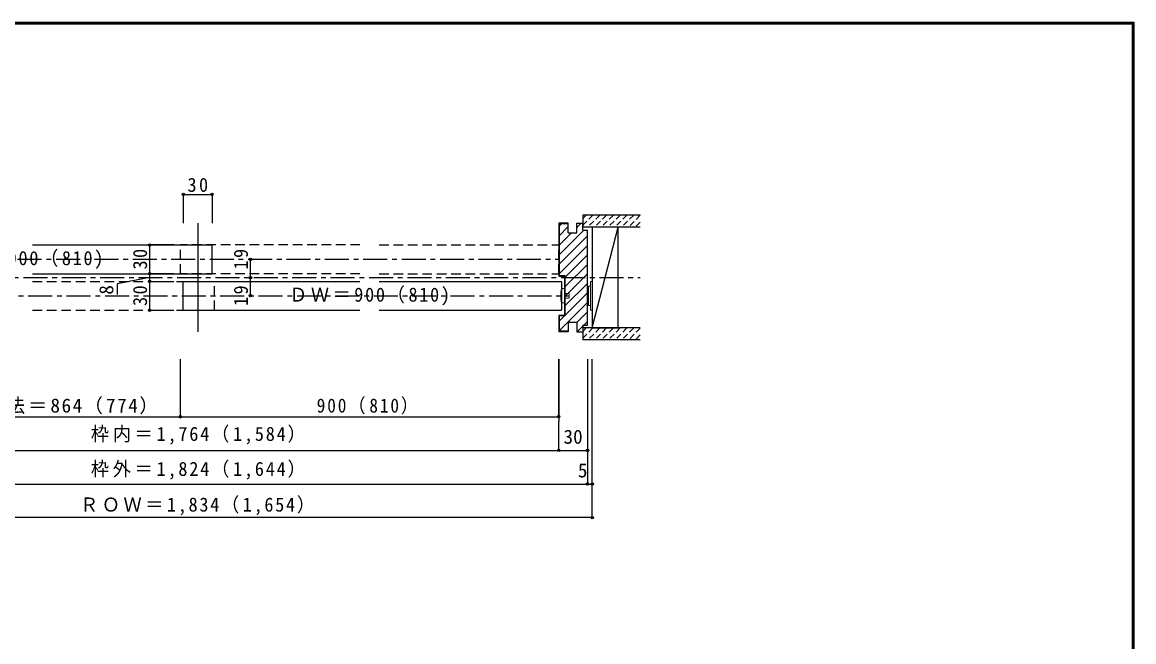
# Model space of a CAD drawing. Units: millimetres at full size, sheet at 1:5; some dimension numbers follow another scale. Extents: x -973 to 977, y -718 to 696.
# Drawn here: x -181 to 977, y 51 to 696 of the extents above; entities that cross this region are included whole.
import ezdxf
from ezdxf.enums import TextEntityAlignment as Align

# ---------------------------------------------------------------- set-up
doc = ezdxf.new("R2010")
doc.units = ezdxf.units.MM
doc.header["$LTSCALE"] = 5
doc.header["$PDMODE"] = 32
doc.header["$PDSIZE"] = 2.5
for name, pattern in [('CHAIN1', [8, 5, -1, 1, -1]), ('DASHED1', [1.8, 1.2, -0.6]), ('DASHED2', [3, 2, -1])]:
    doc.linetypes.add(name, pattern=pattern)
for name, color, linetype in [('0-1_通り芯', 4, 'CHAIN1'), ('0-2_柱', 7, 'Continuous'), ('0-3_仕上げ', 2, 'Continuous'), ('0-4_枠', 3, 'Continuous'), ('0-6_扉', 6, 'Continuous'), ('0-B_寸法', 7, 'Continuous'), ('0-C_ハッチ', 4, 'Continuous'), ('F-1_枠', 6, 'Continuous')]:
    doc.layers.add(name, color=color, linetype=linetype)
doc.layers.add('0-7_金物', color=7, linetype='Continuous', lineweight=18)
doc.styles.add('ＭＳ ゴシック', font='')
doc.styles.get('ＭＳ ゴシック').set_extended_font_data('MS Gothic')

msp = doc.modelspace()

# ---------------------------------------------------------------- linework, layer by layer
at = {"layer": '0-1_通り芯'}
for p, q in [((-385.873, 449), (377.672, 449)), ((-459.866, 430), (462.672, 430)), ((-374.866, 411), (388.697, 411))]:
    msp.add_line(p, q, dxfattribs=at)
at = {"layer": '0-2_柱'}
for p, q in [((412.672, 377.5), (439.672, 482.5)), ((412.672, 482.5), (412.672, 377.5))]:
    msp.add_line(p, q, dxfattribs=at)
msp.add_lwpolyline([(412.672, 377.5), (439.672, 377.5), (439.672, 482.5), (412.672, 482.5)], dxfattribs=at)
at = {"layer": '0-3_仕上げ'}
for p, q in [((402.672, 495), (402.672, 482.5)), ((462.672, 495), (402.672, 495)), ((462.672, 482.5), (402.672, 482.5)), ((402.672, 377.5), (402.672, 365)), ((462.672, 377.5), (402.672, 377.5)), ((462.672, 365), (402.672, 365))]:
    msp.add_line(p, q, dxfattribs=at)
at = {"layer": '0-4_枠'}
for p, q in [((377.672, 486.5), (377.672, 431.5)), ((387.672, 486.5), (377.672, 486.5)), ((387.672, 476.5), (387.672, 486.5)), ((396.672, 476.5), (396.672, 486.5)), ((396.672, 486.5), (402.672, 486.5)), ((402.672, 479.5), (402.672, 486.5)), ((378.172, 486), (378.172, 432)), ((387.672, 486), (378.172, 486)), ((387.672, 476.5), (396.672, 476.5)), ((402.672, 479.5), (407.672, 479.5)), ((407.672, 380.5), (407.672, 479.5)), ((377.672, 431.5), (383.672, 431.5)), ((378.172, 432), (384.172, 432)), ((383.672, 431.5), (383.672, 390.5)), ((384.172, 432), (384.172, 390)), ((383.672, 390.5), (377.672, 390.5)), ((377.672, 390.5), (377.672, 373.5)), ((384.172, 390), (378.172, 390)), ((378.172, 390), (378.172, 374)), ((387.672, 383.5), (396.672, 383.5)), ((387.672, 383.5), (387.672, 373.5)), ((396.672, 383.5), (396.672, 373.5)), ((387.672, 373.5), (377.672, 373.5)), ((387.672, 374), (378.172, 374)), ((396.672, 373.5), (402.672, 373.5)), ((402.672, 380.5), (407.672, 380.5)), ((402.672, 380.5), (402.672, 373.5))]:
    msp.add_line(p, q, dxfattribs=at)
at = {"layer": '0-6_扉', "color": 3}
msp.add_line((1.653, 486.5), (1.653, 373.5), dxfattribs=at)
at = {"layer": '0-6_扉'}
for p, q in [((-170.357, 464), (16.653, 464)), ((16.653, 434), (16.653, 464)), ((-170.357, 434), (16.653, 434)), ((-13.347, 396), (-13.347, 426)), ((-13.347, 426), (170.654, 426)), ((190.654, 426), (380.672, 426)), ((380.672, 426), (380.672, 396)), ((-13.347, 396), (170.654, 396)), ((190.654, 396), (380.672, 396))]:
    msp.add_line(p, q, dxfattribs=at)
at = {"layer": '0-6_扉', "color": 2, "linetype": 'DASHED2'}
for p, q in [((-16.365, 434), (-16.365, 464)), ((170.654, 464), (-16.365, 464)), ((190.654, 464), (377.672, 464)), ((377.672, 434), (377.672, 464)), ((170.654, 434), (-16.365, 434)), ((190.654, 434), (377.672, 434)), ((-170.357, 426), (19.171, 426)), ((19.171, 396), (19.171, 426)), ((-170.357, 396), (19.171, 396))]:
    msp.add_line(p, q, dxfattribs=at)
at = {"layer": '0-7_金物'}
for p, q in [((383.697, 418.5), (380.672, 418.5)), ((383.697, 403.5), (383.697, 418.5)), ((408.666, 419.941), (407.672, 419.941)), ((408.672, 420.941), (408.672, 400.941)), ((410.672, 420.941), (408.672, 420.941)), ((412.672, 425.941), (410.672, 425.941)), ((410.672, 425.941), (410.672, 395.941)), ((412.672, 425.941), (412.672, 395.941)), ((383.697, 413.5), (388.697, 413.5)), ((388.697, 408.5), (383.697, 408.5)), ((388.697, 413.5), (388.697, 408.5)), ((380.672, 403.5), (383.697, 403.5)), ((408.666, 401.941), (407.672, 401.941)), ((410.672, 400.941), (408.672, 400.941)), ((412.672, 395.941), (410.672, 395.941))]:
    msp.add_line(p, q, dxfattribs=at)
msp.add_arc((408.297, 411), 28.625, 164.81071, 195.18929, dxfattribs=at)
at = {"layer": '0-B_寸法', "color": 4}
for p, q in [((-13.365, 516.5), (16.653, 516.5)), ((-13.365, 516.5), (-13.365, 486.5)), ((16.653, 516.5), (16.653, 486.5)), ((-23.347, 464), (-48.393, 464)), ((-48.393, 464), (-48.393, 434)), ((56.653, 430), (56.653, 449)), ((-48.393, 430), (-81.849, 423.394)), ((-23.347, 434), (-48.393, 434)), ((-48.393, 434), (-23.347, 434)), ((-48.393, 434), (-48.393, 396)), ((56.653, 411), (56.653, 430)), ((-81.849, 412.351), (-81.849, 423.394)), ((-48.393, 426), (-23.347, 426)), ((-48.393, 396), (-23.347, 396)), ((-16.365, 285), (-16.365, 345)), ((-16.365, 285), (-16.365, 345)), ((377.672, 285), (377.672, 345)), ((377.69, 345), (377.69, 280)), ((407.672, 345), (407.672, 215)), ((412.672, 180), (412.672, 345)), ((-374.866, 285), (-16.365, 285)), ((-16.365, 285), (377.672, 285)), ((377.672, 250), (377.672, 280)), ((-404.866, 250), (407.672, 250)), ((-409.866, 215), (412.672, 215)), ((412.672, 180), (-409.866, 180))]:
    msp.add_line(p, q, dxfattribs=at)
at = {"layer": '0-B_寸法'}
for p in [(-13.365, 516.5), (16.653, 516.5), (-48.393, 464), (56.653, 449), (-48.393, 434), (-48.393, 434), (56.653, 430), (-48.393, 426), (56.653, 411), (-48.393, 396), (-16.365, 285), (377.672, 285), (377.672, 250), (407.672, 250), (407.672, 215), (412.672, 215), (412.672, 180)]:
    msp.add_point(p, dxfattribs=at)
at = {"layer": '0-C_ハッチ'}
for p, q in [((400.971, 486.5), (396.672, 482.202)), ((380.672, 486), (378.172, 483.501)), ((387.672, 483.101), (378.172, 473.601)), ((403.87, 479.5), (378.172, 453.802)), ((390.971, 476.5), (378.172, 463.702)), ((407.672, 473.403), (378.172, 443.903)), ((407.672, 463.503), (378.172, 434.003)), ((407.672, 453.604), (384.172, 430.104)), ((407.672, 443.704), (384.172, 420.204)), ((407.672, 433.805), (384.172, 410.305)), ((407.672, 423.905), (384.172, 400.405)), ((407.672, 414.006), (384.172, 390.506)), ((407.672, 404.106), (378.172, 374.606)), ((407.672, 394.207), (396.672, 383.207)), ((383.667, 390), (378.172, 384.506)), ((407.672, 384.307), (403.865, 380.5)), ((387.672, 374.207), (387.466, 374)), ((402.672, 379.307), (396.865, 373.5))]:
    msp.add_line(p, q, dxfattribs=at)
at = {"layer": '0-C_ハッチ', "linetype": 'DASHED1'}
for p, q in [((413.393, 495), (402.672, 484.279)), ((406.322, 495), (402.672, 491.351)), ((420.464, 495), (407.964, 482.5)), ((427.535, 495), (415.035, 482.5)), ((434.606, 495), (422.106, 482.5)), ((441.677, 495), (429.177, 482.5)), ((448.748, 495), (436.248, 482.5)), ((455.819, 495), (443.319, 482.5)), ((462.672, 494.782), (450.39, 482.5)), ((462.672, 487.711), (457.461, 482.5)), ((413.393, 377.5), (402.672, 366.779)), ((406.322, 377.5), (402.672, 373.851)), ((420.464, 377.5), (407.964, 365)), ((427.535, 377.5), (415.035, 365)), ((434.606, 377.5), (422.106, 365)), ((441.677, 377.5), (429.177, 365)), ((448.748, 377.5), (436.248, 365)), ((455.819, 377.5), (443.319, 365)), ((462.672, 377.282), (450.39, 365)), ((462.672, 370.211), (457.461, 365))]:
    msp.add_line(p, q, dxfattribs=at)
at = {"layer": 'F-1_枠'}
for p, q in [((-973.347, 695.833), (976.653, 695.833)), ((-973.347, 695), (976.653, 695)), ((974.986, 695.833), (974.986, -700.833)), ((975.82, 695.833), (975.82, -700.833)), ((976.653, 695.833), (976.653, -700.833)), ((-973.347, 694.167), (976.653, 694.167))]:
    msp.add_line(p, q, dxfattribs=at)

# ---------------------------------------------------------------- texts
at = {"layer": '0-B_寸法', "style": 'ＭＳ ゴシック'}
msp.add_text('8', height=14.66, rotation=90, dxfattribs=at).set_placement((-81.849, 412.183), align=Align.BOTTOM_LEFT)
for s, p in [('30', (382.679, 252.5)), ('5', (397.643, 217.5))]:
    msp.add_text(s, height=14.66, dxfattribs=at).set_placement(p, align=Align.BOTTOM_LEFT)
at = {"layer": '0-B_寸法', "char_height": 14.66, "attachment_point": 7, "style": 'ＭＳ ゴシック'}
for s, insert in [('\\T1.27;\\W0.95;30', (-8.981, 519)), ('\\T1.19;\\W0.95;ＤＷ＝900（810)', (-264.107, 439)), ('\\T1.19;\\W0.95;ＤＷ＝900（810)', (96.904, 401)), ('\\T1.16;有効開口寸法＝864（774）', (-314.107, 287.5)), ('\\T1.22;\\W0.9;900（810）', (125.654, 287.5)), ('\\T1.2;\\W0.95;枠内＝1,764（1,584）', (-109.597, 256.132)), ('\\T1.2;\\W0.95;枠外＝1,824（1,644）', (-109.597, 219.679)), ('\\T1.19;\\W0.95;ＲＯＷ＝1,834（1,654）', (-120.847, 182.5))]:
    msp.add_mtext(s, dxfattribs=dict(at, insert=insert))
at = {"layer": '0-B_寸法', "char_height": 14.66, "attachment_point": 7, "rotation": 90, "style": 'ＭＳ ゴシック'}
for s, insert in [('\\T1.27;\\W0.95;30', (-50.893, 438.375)), ('\\T1.27;\\W0.95;19', (54.153, 438.375)), ('\\T1.27;\\W0.95;30', (-50.893, 400.375)), ('\\T1.27;\\W0.95;19', (54.153, 400.375))]:
    msp.add_mtext(s, dxfattribs=dict(at, insert=insert))

doc.saveas('drawing.dxf')
